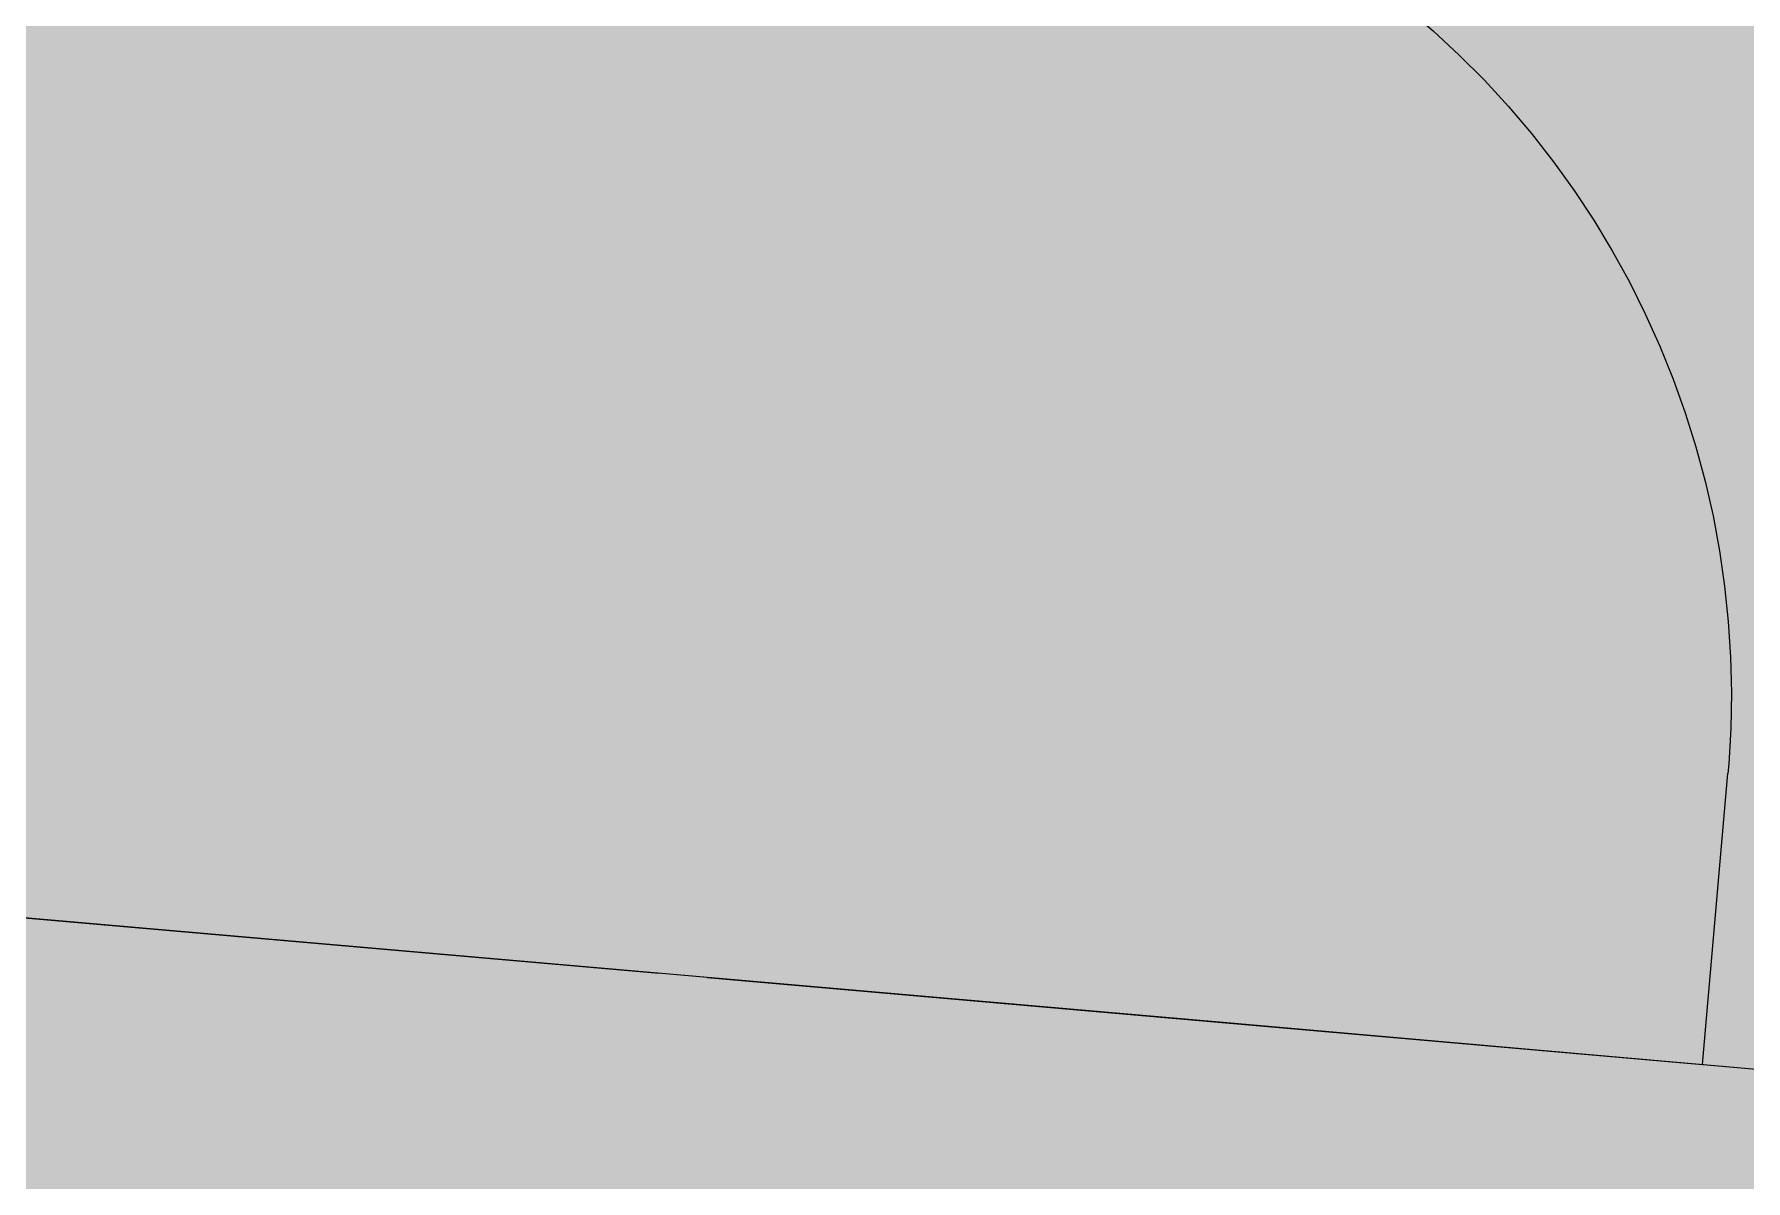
# Model space of a CAD drawing. Header units: millimetres. Extents: x 632 to 546626, y -3890 to 22200.
# Drawn here: x 389765.75 to 389773.45, y 16882.32 to 16887.48 of the extents above; entities that cross this region are included whole.
import ezdxf

# ---------------------------------------------------------------- set-up
doc = ezdxf.new("R2010")
doc.units = ezdxf.units.MM
doc.layers.add('A-270-M_ROOF', color=132, linetype='Continuous', lineweight=13)
doc.layers.add('A-770-ME_FFE_SA', color=91, linetype='Continuous', lineweight=13)

# ---------------------------------------------------------------- blocks, each defined once
blk = doc.blocks.new('Static Line_Sayfa_Metal Deck_Pan Mount - Up to 15 _ pitch - Max 2 Users-1845519-S6_501-SECTION A6')
at = {"layer": 'A-770-ME_FFE_SA', "lineweight": 5, "transparency": 33554432}
for points in [[(4567736.1194, 16883.1307), (4567740.3464, 16931.4452), (4567541.1074, 16948.8763), (4567536.8805, 16900.5619), (4567715.6604, 16884.9207)], [(4567736.1194, 16883.1307), (4567740.3464, 16931.4452), (4567541.1074, 16948.8763), (4567536.8805, 16900.5619), (4567715.6604, 16884.9207)], [(4567736.1194, 16883.1307), (4567740.3464, 16931.4452), (4567541.1074, 16948.8763), (4567536.8805, 16900.5619), (4567715.6604, 16884.9207)], [(4567736.1194, 16883.1307), (4567740.3464, 16931.4452), (4567541.1074, 16948.8763), (4567536.8805, 16900.5619), (4567715.6604, 16884.9207)], [(4567736.1194, 16883.1307), (4567740.3464, 16931.4452), (4567541.1074, 16948.8763), (4567536.8805, 16900.5619), (4567715.6604, 16884.9207)], [(4567736.1194, 16883.1307), (4567740.3464, 16931.4452), (4567541.1074, 16948.8763), (4567536.8805, 16900.5619), (4567715.6604, 16884.9207)], [(4567736.1194, 16883.1307), (4567740.3464, 16931.4452), (4567541.1074, 16948.8763), (4567536.8805, 16900.5619), (4567715.6604, 16884.9207)], [(4567736.1194, 16883.1307), (4567740.3464, 16931.4452), (4567541.1074, 16948.8763), (4567536.8805, 16900.5619), (4567715.6604, 16884.9207)], [(4567736.1194, 16883.1307), (4567740.3464, 16931.4452), (4567541.1075, 16948.8763), (4567536.8805, 16900.5619), (4567715.6604, 16884.9207)], [(4567736.1194, 16883.1307), (4567740.3464, 16931.4452), (4567541.1074, 16948.8763), (4567536.8805, 16900.5619), (4567715.6604, 16884.9207)], [(4567735.9451, 16881.1383), (4567740.1721, 16929.4528), (4567540.9331, 16946.8839), (4567536.7062, 16898.5695), (4567715.6604, 16882.913)], [(4567735.9451, 16881.1383), (4567740.1721, 16929.4528), (4567540.9331, 16946.8839), (4567536.7062, 16898.5695), (4567715.6604, 16882.913)], [(4567735.9451, 16881.1383), (4567740.1721, 16929.4528), (4567540.9331, 16946.8839), (4567536.7062, 16898.5695), (4567715.6604, 16882.913)], [(4567735.9451, 16881.1383), (4567740.1721, 16929.4528), (4567540.9331, 16946.8839), (4567536.7062, 16898.5695), (4567715.6604, 16882.913)], [(4567735.9451, 16881.1383), (4567740.1721, 16929.4528), (4567540.9331, 16946.8839), (4567536.7062, 16898.5695), (4567715.6604, 16882.913)], [(4567735.9451, 16881.1383), (4567740.1721, 16929.4528), (4567540.9331, 16946.8839), (4567536.7062, 16898.5695), (4567715.6604, 16882.913)], [(4567735.9451, 16881.1383), (4567740.1721, 16929.4528), (4567540.9331, 16946.8839), (4567536.7062, 16898.5695), (4567715.6604, 16882.913)], [(4567735.9451, 16881.1383), (4567740.1721, 16929.4528), (4567540.9331, 16946.8839), (4567536.7062, 16898.5695), (4567715.6604, 16882.913)], [(4567735.9451, 16881.1383), (4567740.1721, 16929.4528), (4567540.9331, 16946.8839), (4567536.7062, 16898.5695), (4567715.6604, 16882.913)], [(4567735.9451, 16881.1383), (4567740.1721, 16929.4528), (4567540.9331, 16946.8839), (4567536.7062, 16898.5695), (4567715.6604, 16882.913)], [(4567722.1834, 16887.4641), (4567717.4794, 16885.3288), (4567726.4452, 16884.5444)], [(4567717.4794, 16885.3288), (4567726.4452, 16884.5444), (4567722.1834, 16887.4641)], [(4567722.1834, 16887.4641), (4567717.4794, 16885.3288), (4567726.4452, 16884.5444)], [(4567717.4794, 16885.3288), (4567726.4452, 16884.5444), (4567722.1834, 16887.4641)], [(4567722.1834, 16887.4641), (4567717.4794, 16885.3288), (4567726.4452, 16884.5444)], [(4567717.4794, 16885.3288), (4567726.4452, 16884.5444), (4567722.1834, 16887.4641)], [(4567722.1834, 16887.4641), (4567717.4794, 16885.3288), (4567726.4452, 16884.5444)], [(4567717.4794, 16885.3288), (4567726.4452, 16884.5444), (4567722.1834, 16887.4641)], [(4567722.1834, 16887.4641), (4567717.4794, 16885.3288), (4567726.4452, 16884.5444)], [(4567717.4794, 16885.3288), (4567726.4452, 16884.5444), (4567722.1834, 16887.4641)], [(4567722.1834, 16887.4641), (4567717.4794, 16885.3288), (4567726.4452, 16884.5444)], [(4567717.4794, 16885.3288), (4567726.4452, 16884.5444), (4567722.1834, 16887.4641)], [(4567722.1834, 16887.4641), (4567717.4794, 16885.3288), (4567726.4452, 16884.5444)], [(4567717.4794, 16885.3288), (4567726.4452, 16884.5444), (4567722.1834, 16887.4641)], [(4567722.1834, 16887.4641), (4567717.4794, 16885.3288), (4567726.4452, 16884.5444)], [(4567717.4794, 16885.3288), (4567726.4452, 16884.5444), (4567722.1834, 16887.4641)], [(4567722.1834, 16887.4641), (4567717.4794, 16885.3288), (4567726.4452, 16884.5444)], [(4567717.4794, 16885.3288), (4567726.4452, 16884.5444), (4567722.1834, 16887.4641)], [(4567722.1834, 16887.4641), (4567717.4794, 16885.3288), (4567726.4452, 16884.5444)], [(4567717.4794, 16885.3288), (4567726.4452, 16884.5444), (4567722.1834, 16887.4641)], [(4567736.0623, 16882.4778), (4567736.1194, 16883.1307), (4567715.6604, 16884.2627)], [(4567736.0623, 16882.4778), (4567736.1194, 16883.1307), (4567715.6604, 16884.2627)], [(4567736.0623, 16882.4778), (4567736.1194, 16883.1307), (4567715.6604, 16884.2627)], [(4567736.0623, 16882.4778), (4567736.1194, 16883.1307), (4567715.6604, 16884.2627)], [(4567736.0623, 16882.4778), (4567736.1194, 16883.1307), (4567715.6604, 16884.2627)], [(4567736.0623, 16882.4778), (4567736.1194, 16883.1307), (4567715.6604, 16884.2627)], [(4567736.0623, 16882.4778), (4567736.1194, 16883.1307), (4567715.6604, 16884.2627)], [(4567736.0623, 16882.4778), (4567736.1194, 16883.1307), (4567715.6604, 16884.2627)], [(4567736.0623, 16882.4778), (4567736.1194, 16883.1307), (4567715.6604, 16884.2627)], [(4567736.0623, 16882.4778), (4567736.1194, 16883.1307), (4567715.6604, 16884.2627)], [(4567725.9178, 16881.2622), (4567726.0921, 16883.2546), (4567715.6604, 16882.1596)], [(4567725.9178, 16881.2622), (4567726.0921, 16883.2546), (4567715.6604, 16882.1596)], [(4567725.9178, 16881.2622), (4567726.0921, 16883.2546), (4567715.6604, 16882.1596)], [(4567725.9178, 16881.2622), (4567726.0921, 16883.2546), (4567715.6604, 16882.1596)], [(4567725.9178, 16881.2622), (4567726.0921, 16883.2546), (4567715.6604, 16882.1596)], [(4567725.9178, 16881.2622), (4567726.0921, 16883.2546), (4567715.6604, 16882.1596)], [(4567725.9178, 16881.2622), (4567726.0921, 16883.2546), (4567715.6604, 16882.1596)], [(4567725.9178, 16881.2622), (4567726.0921, 16883.2546), (4567715.6604, 16882.1596)], [(4567725.9178, 16881.2622), (4567726.0921, 16883.2546), (4567715.6604, 16882.1596)], [(4567725.9178, 16881.2622), (4567726.0921, 16883.2546), (4567715.6604, 16882.1596)]]:
    blk.add_hatch(color=256, dxfattribs=at).paths.add_polyline_path(points)
at = {"layer": 'A-770-ME_FFE_SA', "lineweight": 5}
for p, q in [((4567726.0921, 16883.2546), (4567561.4489, 16897.659)), ((4567726.0921, 16883.2546), (4567639.0845, 16890.8668)), ((4567726.0921, 16883.2546), (4567639.0845, 16890.8668)), ((4567726.0921, 16883.2546), (4567639.0845, 16890.8668)), ((4567726.0921, 16883.2546), (4567639.0845, 16890.8668)), ((4567726.0921, 16883.2546), (4567639.0845, 16890.8668)), ((4567726.0921, 16883.2546), (4567639.0845, 16890.8668)), ((4567726.0921, 16883.2546), (4567639.0845, 16890.8668)), ((4567726.0921, 16883.2546), (4567639.0845, 16890.8668)), ((4567726.0921, 16883.2546), (4567639.0845, 16890.8668)), ((4567726.0921, 16883.2546), (4567639.0845, 16890.8668)), ((4567726.0921, 16883.2546), (4567639.0845, 16890.8668)), ((4567726.0921, 16883.2546), (4567639.0845, 16890.8668)), ((4567726.0921, 16883.2546), (4567639.0845, 16890.8668)), ((4567726.0921, 16883.2546), (4567639.0845, 16890.8668)), ((4567726.0921, 16883.2546), (4567639.0845, 16890.8668)), ((4567726.0921, 16883.2546), (4567639.0845, 16890.8668)), ((4567726.0921, 16883.2546), (4567639.0845, 16890.8668)), ((4567726.0921, 16883.2546), (4567639.0845, 16890.8668)), ((4567726.0921, 16883.2546), (4567639.0845, 16890.8668)), ((4567729.6002, 16887.4949), (4567729.7177, 16887.386)), ((4567729.6002, 16887.4949), (4567729.7177, 16887.386)), ((4567729.6002, 16887.4949), (4567729.7177, 16887.386)), ((4567729.6002, 16887.4949), (4567729.7177, 16887.386)), ((4567729.6002, 16887.4949), (4567729.7177, 16887.386)), ((4567729.6002, 16887.4949), (4567729.7177, 16887.386)), ((4567729.6002, 16887.4949), (4567729.7177, 16887.386)), ((4567729.6002, 16887.4949), (4567729.7177, 16887.386)), ((4567729.6002, 16887.4949), (4567729.7177, 16887.386)), ((4567729.6002, 16887.4949), (4567729.7177, 16887.386)), ((4567729.7177, 16887.386), (4567729.8309, 16887.2725)), ((4567729.7177, 16887.386), (4567729.8309, 16887.2725)), ((4567729.7177, 16887.386), (4567729.8309, 16887.2725)), ((4567729.7177, 16887.386), (4567729.8309, 16887.2725)), ((4567729.7177, 16887.386), (4567729.8309, 16887.2725)), ((4567729.7177, 16887.386), (4567729.8309, 16887.2725)), ((4567729.7177, 16887.386), (4567729.8309, 16887.2725)), ((4567729.7177, 16887.386), (4567729.8309, 16887.2725)), ((4567729.7177, 16887.386), (4567729.8309, 16887.2725)), ((4567729.7177, 16887.386), (4567729.8309, 16887.2725)), ((4567729.8309, 16887.2725), (4567729.9394, 16887.1545)), ((4567729.8309, 16887.2725), (4567729.9394, 16887.1545)), ((4567729.8309, 16887.2725), (4567729.9394, 16887.1545)), ((4567729.8309, 16887.2725), (4567729.9394, 16887.1545)), ((4567729.8309, 16887.2725), (4567729.9394, 16887.1545)), ((4567729.8309, 16887.2725), (4567729.9394, 16887.1545)), ((4567729.8309, 16887.2725), (4567729.9394, 16887.1545)), ((4567729.8309, 16887.2725), (4567729.9394, 16887.1545)), ((4567729.8309, 16887.2725), (4567729.9394, 16887.1545)), ((4567729.8309, 16887.2725), (4567729.9394, 16887.1545)), ((4567729.8309, 16887.2725), (4567729.9394, 16887.1545)), ((4567729.8309, 16887.2725), (4567729.9394, 16887.1545)), ((4567729.9394, 16887.1545), (4567730.043, 16887.0322)), ((4567729.9394, 16887.1545), (4567730.043, 16887.0322)), ((4567729.9394, 16887.1545), (4567730.043, 16887.0322)), ((4567729.9394, 16887.1545), (4567730.043, 16887.0322)), ((4567729.9394, 16887.1545), (4567730.043, 16887.0322)), ((4567729.9394, 16887.1545), (4567730.043, 16887.0322)), ((4567729.9394, 16887.1545), (4567730.043, 16887.0322)), ((4567729.9394, 16887.1545), (4567730.043, 16887.0322)), ((4567729.9394, 16887.1545), (4567730.043, 16887.0322)), ((4567729.9394, 16887.1545), (4567730.043, 16887.0322)), ((4567729.9394, 16887.1545), (4567730.0431, 16887.0322)), ((4567729.9394, 16887.1545), (4567730.043, 16887.0322)), ((4567730.043, 16887.0322), (4567730.1418, 16886.906)), ((4567730.043, 16887.0322), (4567730.1418, 16886.906)), ((4567730.043, 16887.0322), (4567730.1418, 16886.906)), ((4567730.043, 16887.0322), (4567730.1418, 16886.906)), ((4567730.043, 16887.0322), (4567730.1418, 16886.906)), ((4567730.043, 16887.0322), (4567730.1418, 16886.906)), ((4567730.043, 16887.0322), (4567730.1418, 16886.906)), ((4567730.043, 16887.0322), (4567730.1418, 16886.906)), ((4567730.043, 16887.0322), (4567730.1418, 16886.906)), ((4567730.043, 16887.0322), (4567730.1418, 16886.906)), ((4567730.0431, 16887.0322), (4567730.1418, 16886.906)), ((4567730.1418, 16886.906), (4567730.2354, 16886.7758)), ((4567730.1418, 16886.906), (4567730.2354, 16886.7758)), ((4567730.1418, 16886.906), (4567730.2354, 16886.7758)), ((4567730.1418, 16886.906), (4567730.2354, 16886.7758)), ((4567730.1418, 16886.906), (4567730.2354, 16886.7758)), ((4567730.1418, 16886.906), (4567730.2354, 16886.7758)), ((4567730.1418, 16886.906), (4567730.2354, 16886.7758)), ((4567730.1418, 16886.906), (4567730.2354, 16886.7758)), ((4567730.1418, 16886.906), (4567730.2354, 16886.7758)), ((4567730.1418, 16886.906), (4567730.2354, 16886.7758)), ((4567730.2354, 16886.7758), (4567730.3237, 16886.6421)), ((4567730.2354, 16886.7758), (4567730.3237, 16886.6421)), ((4567730.2354, 16886.7758), (4567730.3237, 16886.6421)), ((4567730.2354, 16886.7758), (4567730.3237, 16886.6421)), ((4567730.2354, 16886.7758), (4567730.3237, 16886.6421)), ((4567730.2354, 16886.7758), (4567730.3237, 16886.6421)), ((4567730.2354, 16886.7758), (4567730.3237, 16886.6421)), ((4567730.2354, 16886.7758), (4567730.3237, 16886.6421)), ((4567730.2354, 16886.7758), (4567730.3237, 16886.6421)), ((4567730.2354, 16886.7758), (4567730.3237, 16886.6421)), ((4567730.2354, 16886.7758), (4567730.3237, 16886.6421)), ((4567730.3237, 16886.6421), (4567730.4066, 16886.5049)), ((4567730.3237, 16886.6421), (4567730.4066, 16886.5049)), ((4567730.3237, 16886.6421), (4567730.4066, 16886.5049)), ((4567730.3237, 16886.6421), (4567730.4066, 16886.5049)), ((4567730.3237, 16886.6421), (4567730.4066, 16886.5049)), ((4567730.3237, 16886.6421), (4567730.4066, 16886.5049)), ((4567730.3237, 16886.6421), (4567730.4066, 16886.5049)), ((4567730.3237, 16886.6421), (4567730.4066, 16886.5049)), ((4567730.3237, 16886.6421), (4567730.4066, 16886.5049)), ((4567730.3237, 16886.6421), (4567730.4066, 16886.5049)), ((4567730.3237, 16886.6421), (4567730.4066, 16886.5049)), ((4567730.4066, 16886.5049), (4567730.4839, 16886.3645)), ((4567730.4066, 16886.5049), (4567730.4839, 16886.3645)), ((4567730.4066, 16886.5049), (4567730.4839, 16886.3645)), ((4567730.4066, 16886.5049), (4567730.4839, 16886.3645)), ((4567730.4066, 16886.5049), (4567730.4839, 16886.3645)), ((4567730.4066, 16886.5049), (4567730.4839, 16886.3645)), ((4567730.4066, 16886.5049), (4567730.4839, 16886.3645)), ((4567730.4066, 16886.5049), (4567730.4839, 16886.3645)), ((4567730.4066, 16886.5049), (4567730.4839, 16886.3645)), ((4567730.4066, 16886.5049), (4567730.4839, 16886.3645)), ((4567730.4066, 16886.5049), (4567730.4839, 16886.3645)), ((4567730.4839, 16886.3645), (4567730.5556, 16886.2211)), ((4567730.4839, 16886.3645), (4567730.5556, 16886.2211)), ((4567730.4839, 16886.3645), (4567730.5556, 16886.2211)), ((4567730.4839, 16886.3645), (4567730.5556, 16886.2211)), ((4567730.4839, 16886.3645), (4567730.5556, 16886.2211)), ((4567730.4839, 16886.3645), (4567730.5556, 16886.2211)), ((4567730.4839, 16886.3645), (4567730.5556, 16886.2211)), ((4567730.4839, 16886.3645), (4567730.5556, 16886.2211)), ((4567730.4839, 16886.3645), (4567730.5556, 16886.2211)), ((4567730.4839, 16886.3645), (4567730.5556, 16886.2211)), ((4567730.4839, 16886.3645), (4567730.5556, 16886.2211)), ((4567730.5556, 16886.2211), (4567730.6214, 16886.075)), ((4567730.5556, 16886.2211), (4567730.6214, 16886.075)), ((4567730.5556, 16886.2211), (4567730.6214, 16886.075)), ((4567730.5556, 16886.2211), (4567730.6214, 16886.075)), ((4567730.5556, 16886.2211), (4567730.6214, 16886.075)), ((4567730.5556, 16886.2211), (4567730.6214, 16886.075)), ((4567730.5556, 16886.2211), (4567730.6214, 16886.075)), ((4567730.5556, 16886.2211), (4567730.6214, 16886.075)), ((4567730.5556, 16886.2211), (4567730.6214, 16886.075)), ((4567730.5556, 16886.2211), (4567730.6214, 16886.075)), ((4567730.5556, 16886.2211), (4567730.6214, 16886.075)), ((4567730.6214, 16886.075), (4567730.6814, 16885.9264)), ((4567730.6214, 16886.075), (4567730.6814, 16885.9264)), ((4567730.6214, 16886.075), (4567730.6814, 16885.9264)), ((4567730.6214, 16886.075), (4567730.6814, 16885.9264)), ((4567730.6214, 16886.075), (4567730.6814, 16885.9264)), ((4567730.6214, 16886.075), (4567730.6814, 16885.9264)), ((4567730.6214, 16886.075), (4567730.6814, 16885.9264)), ((4567730.6214, 16886.075), (4567730.6814, 16885.9264)), ((4567730.6214, 16886.075), (4567730.6814, 16885.9264)), ((4567730.6214, 16886.075), (4567730.6814, 16885.9264)), ((4567730.6214, 16886.075), (4567730.6814, 16885.9264)), ((4567730.6814, 16885.9264), (4567730.7354, 16885.7755)), ((4567730.6814, 16885.9264), (4567730.7354, 16885.7755)), ((4567730.6814, 16885.9264), (4567730.7354, 16885.7755)), ((4567730.6814, 16885.9264), (4567730.7354, 16885.7755)), ((4567730.6814, 16885.9264), (4567730.7354, 16885.7755)), ((4567730.6814, 16885.9264), (4567730.7354, 16885.7755)), ((4567730.6814, 16885.9264), (4567730.7354, 16885.7755)), ((4567730.6814, 16885.9264), (4567730.7354, 16885.7755)), ((4567730.6814, 16885.9264), (4567730.7354, 16885.7755)), ((4567730.6814, 16885.9264), (4567730.7354, 16885.7755)), ((4567730.6814, 16885.9264), (4567730.7354, 16885.7755)), ((4567730.6814, 16885.9264), (4567730.7354, 16885.7755)), ((4567730.7354, 16885.7755), (4567730.7833, 16885.6225)), ((4567730.7354, 16885.7755), (4567730.7833, 16885.6225)), ((4567730.7354, 16885.7755), (4567730.7833, 16885.6225)), ((4567730.7354, 16885.7755), (4567730.7833, 16885.6225)), ((4567730.7354, 16885.7755), (4567730.7833, 16885.6225)), ((4567730.7354, 16885.7755), (4567730.7833, 16885.6225)), ((4567730.7354, 16885.7755), (4567730.7833, 16885.6225)), ((4567730.7354, 16885.7755), (4567730.7833, 16885.6225)), ((4567730.7354, 16885.7755), (4567730.7833, 16885.6225)), ((4567730.7354, 16885.7755), (4567730.7833, 16885.6225)), ((4567730.7354, 16885.7755), (4567730.7833, 16885.6225)), ((4567730.7833, 16885.6225), (4567730.8251, 16885.4678)), ((4567730.7833, 16885.6225), (4567730.8251, 16885.4678)), ((4567730.7833, 16885.6225), (4567730.8251, 16885.4678)), ((4567730.7833, 16885.6225), (4567730.8251, 16885.4678)), ((4567730.7833, 16885.6225), (4567730.8251, 16885.4678)), ((4567730.7833, 16885.6225), (4567730.8251, 16885.4678)), ((4567730.7833, 16885.6225), (4567730.8251, 16885.4678)), ((4567730.7833, 16885.6225), (4567730.8251, 16885.4678)), ((4567730.7833, 16885.6225), (4567730.8251, 16885.4678)), ((4567730.7833, 16885.6225), (4567730.8251, 16885.4678)), ((4567730.7833, 16885.6225), (4567730.8251, 16885.4678)), ((4567730.8251, 16885.4678), (4567730.8606, 16885.3115)), ((4567730.8251, 16885.4678), (4567730.8606, 16885.3115)), ((4567730.8251, 16885.4678), (4567730.8606, 16885.3115)), ((4567730.8251, 16885.4678), (4567730.8606, 16885.3115)), ((4567730.8251, 16885.4678), (4567730.8606, 16885.3115)), ((4567730.8251, 16885.4678), (4567730.8606, 16885.3115)), ((4567730.8251, 16885.4678), (4567730.8606, 16885.3115)), ((4567730.8251, 16885.4678), (4567730.8606, 16885.3115)), ((4567730.8251, 16885.4678), (4567730.8606, 16885.3115)), ((4567730.8251, 16885.4678), (4567730.8606, 16885.3115)), ((4567730.8251, 16885.4678), (4567730.8606, 16885.3115)), ((4567730.8606, 16885.3115), (4567730.8898, 16885.1539)), ((4567730.8606, 16885.3115), (4567730.8898, 16885.1539)), ((4567730.8606, 16885.3115), (4567730.8898, 16885.1539)), ((4567730.8606, 16885.3115), (4567730.8898, 16885.1539)), ((4567730.8606, 16885.3115), (4567730.8898, 16885.1539)), ((4567730.8606, 16885.3115), (4567730.8898, 16885.1539)), ((4567730.8606, 16885.3115), (4567730.8898, 16885.1539)), ((4567730.8606, 16885.3115), (4567730.8898, 16885.1539)), ((4567730.8606, 16885.3115), (4567730.8898, 16885.1539)), ((4567730.8606, 16885.3115), (4567730.8898, 16885.1539)), ((4567730.8606, 16885.3115), (4567730.8898, 16885.1539)), ((4567730.8898, 16885.1539), (4567730.9128, 16884.9952)), ((4567730.8898, 16885.1539), (4567730.9128, 16884.9952)), ((4567730.8898, 16885.1539), (4567730.9128, 16884.9952)), ((4567730.8898, 16885.1539), (4567730.9128, 16884.9952)), ((4567730.8898, 16885.1539), (4567730.9128, 16884.9952)), ((4567730.8898, 16885.1539), (4567730.9128, 16884.9952)), ((4567730.8898, 16885.1539), (4567730.9128, 16884.9952)), ((4567730.8898, 16885.1539), (4567730.9128, 16884.9952)), ((4567730.8898, 16885.1539), (4567730.9128, 16884.9952)), ((4567730.8898, 16885.1539), (4567730.9128, 16884.9952)), ((4567730.8898, 16885.1539), (4567730.9128, 16884.9952)), ((4567730.9128, 16884.9952), (4567730.9293, 16884.8358)), ((4567730.9128, 16884.9952), (4567730.9293, 16884.8358)), ((4567730.9128, 16884.9952), (4567730.9293, 16884.8358)), ((4567730.9128, 16884.9952), (4567730.9293, 16884.8358)), ((4567730.9128, 16884.9952), (4567730.9293, 16884.8358)), ((4567730.9128, 16884.9952), (4567730.9293, 16884.8358)), ((4567730.9128, 16884.9952), (4567730.9293, 16884.8358)), ((4567730.9128, 16884.9952), (4567730.9293, 16884.8358)), ((4567730.9128, 16884.9952), (4567730.9293, 16884.8358)), ((4567730.9128, 16884.9952), (4567730.9293, 16884.8358)), ((4567730.9128, 16884.9952), (4567730.9293, 16884.8358)), ((4567730.9128, 16884.9952), (4567730.9293, 16884.8358)), ((4567730.9293, 16884.8358), (4567730.9395, 16884.6759)), ((4567730.9293, 16884.8358), (4567730.9395, 16884.6759)), ((4567730.9293, 16884.8358), (4567730.9395, 16884.6759)), ((4567730.9293, 16884.8358), (4567730.9395, 16884.6759)), ((4567730.9293, 16884.8358), (4567730.9395, 16884.6759)), ((4567730.9293, 16884.8358), (4567730.9395, 16884.6759)), ((4567730.9293, 16884.8358), (4567730.9395, 16884.6759)), ((4567730.9293, 16884.8358), (4567730.9395, 16884.6759)), ((4567730.9293, 16884.8358), (4567730.9395, 16884.6759)), ((4567730.9293, 16884.8358), (4567730.9395, 16884.6759)), ((4567730.9293, 16884.8358), (4567730.9395, 16884.6759)), ((4567730.9293, 16884.8358), (4567730.9395, 16884.6759)), ((4567730.9395, 16884.6759), (4567730.9433, 16884.5156)), ((4567730.9395, 16884.6759), (4567730.9433, 16884.5156)), ((4567730.9395, 16884.6759), (4567730.9433, 16884.5156)), ((4567730.9395, 16884.6759), (4567730.9433, 16884.5156)), ((4567730.9395, 16884.6759), (4567730.9433, 16884.5156)), ((4567730.9395, 16884.6759), (4567730.9433, 16884.5156)), ((4567730.9395, 16884.6759), (4567730.9433, 16884.5156)), ((4567730.9395, 16884.6759), (4567730.9433, 16884.5156)), ((4567730.9395, 16884.6759), (4567730.9433, 16884.5156)), ((4567730.9395, 16884.6759), (4567730.9433, 16884.5156)), ((4567730.9395, 16884.6759), (4567730.9433, 16884.5156)), ((4567730.9395, 16884.6759), (4567730.9433, 16884.5156)), ((4567730.9433, 16884.5156), (4567730.9406, 16884.3554)), ((4567730.9433, 16884.5156), (4567730.9406, 16884.3554)), ((4567730.9433, 16884.5156), (4567730.9406, 16884.3554)), ((4567730.9433, 16884.5156), (4567730.9406, 16884.3554)), ((4567730.9433, 16884.5156), (4567730.9406, 16884.3554)), ((4567730.9433, 16884.5156), (4567730.9406, 16884.3554)), ((4567730.9433, 16884.5156), (4567730.9406, 16884.3554)), ((4567730.9433, 16884.5156), (4567730.9406, 16884.3554)), ((4567730.9433, 16884.5156), (4567730.9406, 16884.3554)), ((4567730.9433, 16884.5156), (4567730.9406, 16884.3554)), ((4567730.9433, 16884.5156), (4567730.9406, 16884.3554)), ((4567730.9433, 16884.5156), (4567730.9406, 16884.3554)), ((4567712.8819, 16884.4104), (4567726.1126, 16883.2528)), ((4567712.8819, 16884.4104), (4567726.1126, 16883.2528)), ((4567712.8819, 16884.4104), (4567726.1126, 16883.2528)), ((4567712.8819, 16884.4104), (4567726.1126, 16883.2528)), ((4567712.8819, 16884.4104), (4567726.1126, 16883.2528)), ((4567712.8819, 16884.4104), (4567726.1126, 16883.2528)), ((4567730.9406, 16884.3554), (4567730.9316, 16884.1953)), ((4567730.9406, 16884.3554), (4567730.9316, 16884.1953)), ((4567730.9406, 16884.3554), (4567730.9316, 16884.1953)), ((4567730.9406, 16884.3554), (4567730.9316, 16884.1953)), ((4567730.9406, 16884.3554), (4567730.9316, 16884.1953)), ((4567730.9406, 16884.3554), (4567730.9316, 16884.1953)), ((4567730.9406, 16884.3554), (4567730.9316, 16884.1953)), ((4567730.9406, 16884.3554), (4567730.9316, 16884.1953)), ((4567730.9406, 16884.3554), (4567730.9316, 16884.1953)), ((4567730.9406, 16884.3554), (4567730.9316, 16884.1953)), ((4567730.9406, 16884.3554), (4567730.9316, 16884.1953)), ((4567730.9406, 16884.3554), (4567730.9316, 16884.1953)), ((4567730.9316, 16884.1953), (4567730.9281, 16884.1522)), ((4567730.9316, 16884.1953), (4567730.9281, 16884.1522)), ((4567730.9316, 16884.1953), (4567730.9281, 16884.1522)), ((4567730.9316, 16884.1953), (4567730.9281, 16884.1522)), ((4567730.9316, 16884.1953), (4567730.9281, 16884.1522)), ((4567730.9316, 16884.1953), (4567730.9281, 16884.1522)), ((4567730.9316, 16884.1953), (4567730.9281, 16884.1522)), ((4567730.9316, 16884.1953), (4567730.9281, 16884.1522)), ((4567730.9316, 16884.1953), (4567730.9281, 16884.1522)), ((4567730.9316, 16884.1953), (4567730.9281, 16884.1522)), ((4567730.9316, 16884.1953), (4567730.9281, 16884.1522)), ((4567730.9316, 16884.1953), (4567730.9281, 16884.1522)), ((4567730.8134, 16882.8416), (4567730.9281, 16884.1522)), ((4567730.8134, 16882.8416), (4567730.9281, 16884.1522)), ((4567730.8134, 16882.8416), (4567730.9281, 16884.1522)), ((4567730.8134, 16882.8416), (4567730.9281, 16884.1522)), ((4567730.8134, 16882.8416), (4567730.9281, 16884.1522)), ((4567730.8134, 16882.8416), (4567730.9281, 16884.1522)), ((4567730.8134, 16882.8416), (4567730.9281, 16884.1522)), ((4567730.8134, 16882.8416), (4567730.9281, 16884.1522)), ((4567730.8134, 16882.8416), (4567730.9281, 16884.1522)), ((4567730.8134, 16882.8416), (4567730.9281, 16884.1522)), ((4567730.8134, 16882.8416), (4567730.9281, 16884.1522)), ((4567730.8134, 16882.8416), (4567730.9281, 16884.1522)), ((4567730.8134, 16882.8416), (4567730.9281, 16884.1522)), ((4567730.8134, 16882.8416), (4567730.9281, 16884.1522)), ((4567730.8134, 16882.8416), (4567730.9281, 16884.1522)), ((4567730.8134, 16882.8416), (4567730.9281, 16884.1522)), ((4567730.8134, 16882.8416), (4567730.9281, 16884.1522)), ((4567730.8134, 16882.8416), (4567730.9281, 16884.1522)), ((4567730.8134, 16882.8416), (4567730.9281, 16884.1522)), ((4567730.8134, 16882.8416), (4567730.9281, 16884.1522)), ((4567717.3648, 16884.0182), (4567726.1126, 16883.2528)), ((4567717.3648, 16884.0182), (4567726.1126, 16883.2528)), ((4567717.3648, 16884.0182), (4567726.1126, 16883.2528)), ((4567717.3648, 16884.0182), (4567726.1126, 16883.2528)), ((4567717.3648, 16884.0182), (4567726.1126, 16883.2528)), ((4567717.3648, 16884.0182), (4567726.1126, 16883.2528)), ((4567717.3648, 16884.0182), (4567726.1126, 16883.2528)), ((4567717.3648, 16884.0182), (4567726.1126, 16883.2528)), ((4567717.3648, 16884.0182), (4567726.1126, 16883.2528)), ((4567717.3648, 16884.0182), (4567726.1126, 16883.2528)), ((4567717.3648, 16884.0182), (4567726.1126, 16883.2528)), ((4567717.3648, 16884.0182), (4567726.1126, 16883.2528)), ((4567717.3648, 16884.0182), (4567726.1126, 16883.2528)), ((4567717.3648, 16884.0182), (4567726.1126, 16883.2528)), ((4567717.3648, 16884.0182), (4567726.1126, 16883.2528)), ((4567717.3648, 16884.0182), (4567726.1126, 16883.2528)), ((4567717.3648, 16884.0182), (4567726.1126, 16883.2528)), ((4567717.3648, 16884.0182), (4567726.1126, 16883.2528)), ((4567717.3648, 16884.0182), (4567726.1126, 16883.2528)), ((4567717.3648, 16884.0182), (4567726.1126, 16883.2528)), ((4567717.3648, 16884.0182), (4567726.1126, 16883.2528)), ((4567717.3648, 16884.0182), (4567726.1126, 16883.2528)), ((4567717.3648, 16884.0182), (4567726.1126, 16883.2528)), ((4567717.3648, 16884.0182), (4567726.1126, 16883.2528)), ((4567717.3648, 16884.0182), (4567726.1126, 16883.2528)), ((4567717.3648, 16884.0182), (4567726.1126, 16883.2528)), ((4567717.3648, 16884.0182), (4567726.1126, 16883.2528)), ((4567717.3648, 16884.0182), (4567726.1126, 16883.2528)), ((4567717.3648, 16884.0182), (4567726.1126, 16883.2528)), ((4567717.3648, 16884.0182), (4567726.1126, 16883.2528)), ((4567717.3648, 16884.0182), (4567726.1126, 16883.2528)), ((4567717.3648, 16884.0182), (4567726.1126, 16883.2528)), ((4567717.3648, 16884.0182), (4567726.1126, 16883.2528)), ((4567717.3648, 16884.0182), (4567726.1126, 16883.2528)), ((4567728.6704, 16883.0291), (4567726.0921, 16883.2546)), ((4567728.6704, 16883.0291), (4567726.0921, 16883.2546)), ((4567728.6704, 16883.0291), (4567726.0921, 16883.2546)), ((4567734.7194, 16882.4998), (4567726.0921, 16883.2546)), ((4567736.054, 16882.3831), (4567726.0921, 16883.2546)), ((4567736.054, 16882.3831), (4567726.0921, 16883.2546)), ((4567736.054, 16882.3831), (4567726.0921, 16883.2546)), ((4567728.6704, 16883.0291), (4567726.0921, 16883.2546)), ((4567728.6704, 16883.0291), (4567726.0921, 16883.2546)), ((4567735.7146, 16882.4128), (4567726.0921, 16883.2546)), ((4567728.6704, 16883.0291), (4567726.0921, 16883.2546)), ((4567728.6704, 16883.0291), (4567726.0921, 16883.2546)), ((4567728.6704, 16883.0291), (4567726.0921, 16883.2546)), ((4567728.6704, 16883.0291), (4567726.0921, 16883.2546)), ((4567736.054, 16882.3831), (4567726.0921, 16883.2546)), ((4567728.6704, 16883.0291), (4567726.0921, 16883.2546)), ((4567728.6704, 16883.0291), (4567726.0921, 16883.2546)), ((4567736.054, 16882.3831), (4567726.0921, 16883.2546)), ((4567736.054, 16882.3831), (4567726.0921, 16883.2546)), ((4567728.6704, 16883.0291), (4567726.0921, 16883.2546)), ((4567726.3305, 16883.2338), (4567730.8134, 16882.8416)), ((4567726.3305, 16883.2338), (4567730.8134, 16882.8416)), ((4567726.3305, 16883.2338), (4567730.8134, 16882.8416)), ((4567726.3305, 16883.2338), (4567730.8134, 16882.8416)), ((4567726.3305, 16883.2338), (4567730.8134, 16882.8416)), ((4567726.3305, 16883.2338), (4567730.8134, 16882.8416)), ((4567726.3305, 16883.2338), (4567730.8134, 16882.8416)), ((4567726.3305, 16883.2338), (4567730.8134, 16882.8416)), ((4567726.3305, 16883.2338), (4567730.8134, 16882.8416)), ((4567726.3305, 16883.2338), (4567730.8134, 16882.8416)), ((4567726.3305, 16883.2338), (4567730.8134, 16882.8416)), ((4567726.3305, 16883.2338), (4567730.8134, 16882.8416)), ((4567726.3305, 16883.2338), (4567730.8134, 16882.8416)), ((4567726.3305, 16883.2338), (4567730.8134, 16882.8416)), ((4567726.3305, 16883.2338), (4567730.8134, 16882.8416)), ((4567726.3305, 16883.2338), (4567730.8134, 16882.8416)), ((4567726.3305, 16883.2338), (4567730.8134, 16882.8416)), ((4567726.3305, 16883.2338), (4567730.8134, 16882.8416)), ((4567726.3305, 16883.2338), (4567730.8134, 16882.8416)), ((4567726.3305, 16883.2338), (4567730.8134, 16882.8416)), ((4567726.3305, 16883.2338), (4567730.8134, 16882.8416)), ((4567726.3305, 16883.2338), (4567730.8134, 16882.8416)), ((4567726.3305, 16883.2338), (4567730.8134, 16882.8416)), ((4567726.3305, 16883.2338), (4567730.8134, 16882.8416)), ((4567726.3305, 16883.2338), (4567730.8134, 16882.8416)), ((4567726.3305, 16883.2338), (4567730.8134, 16882.8416)), ((4567726.3305, 16883.2338), (4567730.8134, 16882.8416)), ((4567726.3305, 16883.2338), (4567730.8134, 16882.8416)), ((4567726.3305, 16883.2338), (4567730.8134, 16882.8416)), ((4567726.3305, 16883.2338), (4567730.8134, 16882.8416)), ((4567726.3305, 16883.2338), (4567730.8134, 16882.8416)), ((4567726.3305, 16883.2338), (4567730.8134, 16882.8416)), ((4567726.3305, 16883.2338), (4567730.8134, 16882.8416)), ((4567726.3305, 16883.2338), (4567730.8134, 16882.8416)), ((4567726.3305, 16883.2338), (4567730.8134, 16882.8416)), ((4567726.3305, 16883.2338), (4567730.8134, 16882.8416)), ((4567726.3305, 16883.2338), (4567730.8134, 16882.8416)), ((4567726.3305, 16883.2338), (4567730.8134, 16882.8416)), ((4567726.3305, 16883.2338), (4567730.8134, 16882.8416)), ((4567726.3305, 16883.2338), (4567730.8134, 16882.8416)), ((4567731.073, 16882.8188), (4567728.6704, 16883.0291)), ((4567731.073, 16882.8188), (4567728.6704, 16883.0291)), ((4567731.073, 16882.8188), (4567728.6704, 16883.0291)), ((4567731.073, 16882.8188), (4567728.6704, 16883.0291)), ((4567731.073, 16882.8188), (4567728.6704, 16883.0291)), ((4567731.073, 16882.8188), (4567728.6704, 16883.0291)), ((4567731.073, 16882.8188), (4567728.6704, 16883.0291)), ((4567734.7194, 16882.4998), (4567728.6704, 16883.0291)), ((4567731.073, 16882.8188), (4567728.6704, 16883.0291)), ((4567731.073, 16882.8188), (4567728.6704, 16883.0291)), ((4567731.073, 16882.8188), (4567728.6704, 16883.0291)), ((4567731.073, 16882.8188), (4567728.6704, 16883.0291))]:
    blk.add_line(p, q, dxfattribs=at)
at = {"layer": 'A-770-ME_FFE_SA', "lineweight": 5, "flags": 128}
for points in [[(4567729.6002, 16887.4949), (4567729.7177, 16887.386), (4567729.8309, 16887.2725), (4567729.9394, 16887.1545), (4567730.043, 16887.0322), (4567730.1418, 16886.906), (4567730.2354, 16886.7758), (4567730.3237, 16886.6421), (4567730.4066, 16886.5049), (4567730.4839, 16886.3645), (4567730.5556, 16886.2211), (4567730.6214, 16886.075), (4567730.6814, 16885.9264), (4567730.7354, 16885.7755), (4567730.7833, 16885.6225), (4567730.8251, 16885.4678), (4567730.8606, 16885.3115), (4567730.8898, 16885.1539), (4567730.9128, 16884.9952), (4567730.9293, 16884.8358), (4567730.9395, 16884.6759), (4567730.9433, 16884.5156), (4567730.9406, 16884.3554), (4567730.9316, 16884.1953), (4567730.9281, 16884.1522)], [(4567729.6002, 16887.4949), (4567729.7177, 16887.386), (4567729.8309, 16887.2725), (4567729.9394, 16887.1545), (4567730.043, 16887.0322), (4567730.1418, 16886.906), (4567730.2354, 16886.7758), (4567730.3237, 16886.6421), (4567730.4066, 16886.5049), (4567730.4839, 16886.3645), (4567730.5556, 16886.2211), (4567730.6214, 16886.075), (4567730.6814, 16885.9264), (4567730.7354, 16885.7755), (4567730.7833, 16885.6225), (4567730.8251, 16885.4678), (4567730.8606, 16885.3115), (4567730.8898, 16885.1539), (4567730.9128, 16884.9952), (4567730.9293, 16884.8358), (4567730.9395, 16884.6759), (4567730.9433, 16884.5156), (4567730.9406, 16884.3554), (4567730.9316, 16884.1953), (4567730.9281, 16884.1522)], [(4567729.6002, 16887.4949), (4567729.7177, 16887.386), (4567729.8309, 16887.2725), (4567729.9394, 16887.1545), (4567730.043, 16887.0322), (4567730.1418, 16886.906), (4567730.2354, 16886.7758), (4567730.3237, 16886.6421), (4567730.4066, 16886.5049), (4567730.4839, 16886.3645), (4567730.5556, 16886.2211), (4567730.6214, 16886.075), (4567730.6814, 16885.9264), (4567730.7354, 16885.7755), (4567730.7833, 16885.6225), (4567730.8251, 16885.4678), (4567730.8606, 16885.3115), (4567730.8898, 16885.1539), (4567730.9128, 16884.9952), (4567730.9293, 16884.8358), (4567730.9395, 16884.6759), (4567730.9433, 16884.5156), (4567730.9406, 16884.3554), (4567730.9316, 16884.1953), (4567730.9281, 16884.1522)], [(4567729.6002, 16887.4949), (4567729.7177, 16887.386), (4567729.8309, 16887.2725), (4567729.9394, 16887.1545), (4567730.043, 16887.0322), (4567730.1418, 16886.906), (4567730.2354, 16886.7758), (4567730.3237, 16886.6421), (4567730.4066, 16886.5049), (4567730.4839, 16886.3645), (4567730.5556, 16886.2211), (4567730.6214, 16886.075), (4567730.6814, 16885.9264), (4567730.7354, 16885.7755), (4567730.7833, 16885.6225), (4567730.8251, 16885.4678), (4567730.8606, 16885.3115), (4567730.8898, 16885.1539), (4567730.9128, 16884.9952), (4567730.9293, 16884.8358), (4567730.9395, 16884.6759), (4567730.9433, 16884.5156), (4567730.9406, 16884.3554), (4567730.9316, 16884.1953), (4567730.9281, 16884.1522)], [(4567729.6002, 16887.4949), (4567729.7177, 16887.386), (4567729.8309, 16887.2725), (4567729.9394, 16887.1545), (4567730.043, 16887.0322), (4567730.1418, 16886.906), (4567730.2354, 16886.7758), (4567730.3237, 16886.6421), (4567730.4066, 16886.5049), (4567730.4839, 16886.3645), (4567730.5556, 16886.2211), (4567730.6214, 16886.075), (4567730.6814, 16885.9264), (4567730.7354, 16885.7755), (4567730.7833, 16885.6225), (4567730.8251, 16885.4678), (4567730.8606, 16885.3115), (4567730.8898, 16885.1539), (4567730.9128, 16884.9952), (4567730.9293, 16884.8358), (4567730.9395, 16884.6759), (4567730.9433, 16884.5156), (4567730.9406, 16884.3554), (4567730.9316, 16884.1953), (4567730.9281, 16884.1522)], [(4567729.6002, 16887.4949), (4567729.7177, 16887.386), (4567729.8309, 16887.2725), (4567729.9394, 16887.1545), (4567730.043, 16887.0322), (4567730.1418, 16886.906), (4567730.2354, 16886.7758), (4567730.3237, 16886.6421), (4567730.4066, 16886.5049), (4567730.4839, 16886.3645), (4567730.5556, 16886.2211), (4567730.6214, 16886.075), (4567730.6814, 16885.9264), (4567730.7354, 16885.7755), (4567730.7833, 16885.6225), (4567730.8251, 16885.4678), (4567730.8606, 16885.3115), (4567730.8898, 16885.1539), (4567730.9128, 16884.9952), (4567730.9293, 16884.8358), (4567730.9395, 16884.6759), (4567730.9433, 16884.5156), (4567730.9406, 16884.3554), (4567730.9316, 16884.1953), (4567730.9281, 16884.1522)], [(4567729.6002, 16887.4949), (4567729.7177, 16887.386), (4567729.8309, 16887.2725), (4567729.9394, 16887.1545), (4567730.0431, 16887.0322), (4567730.1418, 16886.906), (4567730.2354, 16886.7758), (4567730.3237, 16886.6421), (4567730.4066, 16886.5049), (4567730.4839, 16886.3645), (4567730.5556, 16886.2211), (4567730.6214, 16886.075), (4567730.6814, 16885.9264), (4567730.7354, 16885.7755), (4567730.7833, 16885.6225), (4567730.8251, 16885.4678), (4567730.8606, 16885.3115), (4567730.8898, 16885.1539), (4567730.9128, 16884.9952), (4567730.9293, 16884.8358), (4567730.9395, 16884.6759), (4567730.9433, 16884.5156), (4567730.9406, 16884.3554), (4567730.9316, 16884.1953), (4567730.9281, 16884.1522)], [(4567729.0892, 16887.8812), (4567729.2227, 16887.7923), (4567729.3524, 16887.6983), (4567729.4783, 16887.5991), (4567729.6002, 16887.4949), (4567729.7177, 16887.386), (4567729.8309, 16887.2725)], [(4567729.6002, 16887.4949), (4567729.7177, 16887.386), (4567729.8309, 16887.2725), (4567729.9394, 16887.1545), (4567730.043, 16887.0322)], [(4567729.6002, 16887.4949), (4567729.7177, 16887.386), (4567729.8309, 16887.2725)], [(4567730.043, 16887.0322), (4567730.1418, 16886.906), (4567730.2354, 16886.7758)], [(4567730.043, 16887.0322), (4567730.1418, 16886.906), (4567730.2354, 16886.7758), (4567730.3237, 16886.6421), (4567730.4066, 16886.5049), (4567730.4839, 16886.3645), (4567730.5556, 16886.2211), (4567730.6214, 16886.075), (4567730.6814, 16885.9264)], [(4567730.1418, 16886.906), (4567730.2354, 16886.7758), (4567730.3237, 16886.6421)], [(4567730.3237, 16886.6421), (4567730.4066, 16886.5049), (4567730.4839, 16886.3645), (4567730.5556, 16886.2211), (4567730.6214, 16886.075), (4567730.6814, 16885.9264)], [(4567730.6814, 16885.9264), (4567730.7354, 16885.7755), (4567730.7833, 16885.6225), (4567730.8251, 16885.4678), (4567730.8606, 16885.3115), (4567730.8898, 16885.1539), (4567730.9128, 16884.9952)], [(4567730.7354, 16885.7755), (4567730.7833, 16885.6225), (4567730.8251, 16885.4678), (4567730.8606, 16885.3115), (4567730.8898, 16885.1539), (4567730.9128, 16884.9952), (4567730.9293, 16884.8358), (4567730.9395, 16884.6759), (4567730.9433, 16884.5156), (4567730.9406, 16884.3554), (4567730.9316, 16884.1953), (4567730.9281, 16884.1522)]]:
    blk.add_lwpolyline(points, dxfattribs=at)
blk = doc.blocks.new('25021-APA-ZZ-ZZ-M3-AR-000001_V3_rvt-6-S6_501-SECTION A6')
at = {"layer": 'A-270-M_ROOF', "transparency": 33554432}
blk.add_hatch(color=9, dxfattribs=at).paths.add_polyline_path([(4535648.8231, 15720.3831), (4558304.6143, 17702.508), (4578095.6143, 15971.0199), (4578095.6143, 16011.1727), (4558304.6143, 17742.6608), (4535648.8231, 15760.5359)])
at = {"layer": 'A-770-ME_FFE_SA', "color": 53, "lineweight": 5}
blk.add_blockref('Static Line_Sayfa_Metal Deck_Pan Mount - Up to 15 _ pitch - Max 2 Users-1845519-S6_501-SECTION A6', (0, 0), dxfattribs=at)

msp = doc.modelspace()

# ---------------------------------------------------------------- block references
at = {"color": 10, "lineweight": 5}
msp.add_blockref('25021-APA-ZZ-ZZ-M3-AR-000001_V3_rvt-6-S6_501-SECTION A6', (-4177957.5538, 0), dxfattribs=at)

doc.saveas('drawing.dxf')
